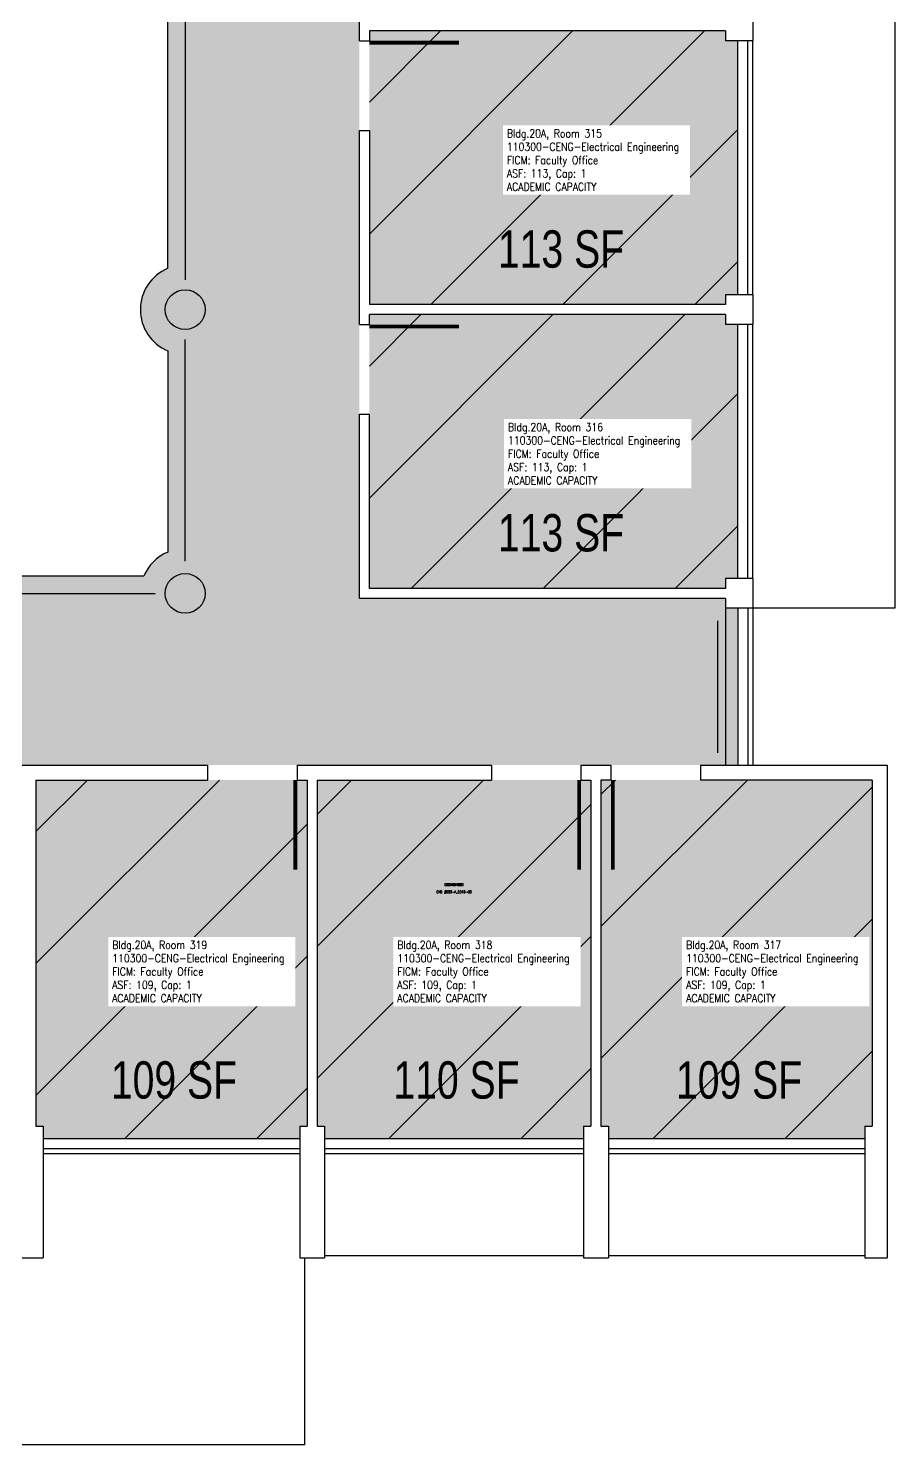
# Model space of a CAD drawing. Header units: inches. Extents: x 0 to 1245, y 0 to 2196.
# Drawn here: x 897 to 1245, y 1131 to 1700 of the extents above; entities that cross this region are included whole.
import ezdxf
from ezdxf.enums import TextEntityAlignment as Align

# ---------------------------------------------------------------- set-up
doc = ezdxf.new("R2010")
doc.units = ezdxf.units.IN
doc.header["$LTSCALE"] = 100
doc.header["$MEASUREMENT"] = 0
for name, color, linetype in [('A-COLS', 5, 'CONTINUOUS'), ('A-DOOR', 2, 'CONTINUOUS'), ('A-FLOR', 3, 'CONTINUOUS'), ('A-GLAZ', 1, 'CONTINUOUS'), ('A-GLAZ-SILL', 2, 'CONTINUOUS'), ('A-IDEN-CNUM', 7, 'CONTINUOUS'), ('A-IDEN-RNUM', 7, 'CONTINUOUS'), ('A-IDEN-SNUM', 4, 'CONTINUOUS'), ('A-IDEN-VNUM', 4, 'CONTINUOUS'), ('A-ROOF', 2, 'CONTINUOUS'), ('A-WALL', 5, 'CONTINUOUS'), ('AREA-TEXT', 3, 'CONTINUOUS'), ('Rooms-Capacity', 4, 'CONTINUOUS'), ('Rooms-Category-Color', 7, 'CONTINUOUS'), ('Rooms-College-Color', 7, 'CONTINUOUS'), ('Rooms-Department-Color', 7, 'CONTINUOUS'), ('Rooms-Division-Color', 7, 'CONTINUOUS'), ('Rooms-Information', 7, 'CONTINUOUS')]:
    doc.layers.add(name, color=color, linetype=linetype)
doc.styles.add('AREA', font='arial.ttf', dxfattribs={"width": 0.75, "height": 24})
doc.styles.add('ROOMSNUMBER', font='TXT.SHX', dxfattribs={"height": 0.03})
doc.styles.add('ROOMVNUMBER', font='simplex.shx', dxfattribs={"width": 0.85})
pattern_1 = [(45, (0, 0), (-26.51650429449553, 26.51650429449553), [])]

msp = doc.modelspace()

# ---------------------------------------------------------------- hatches: boundary and pattern name
at = {"layer": 'Rooms-Capacity'}
h = msp.add_hatch(dxfattribs=at)
h.set_pattern_fill('ANSI31', color=256, scale=300, style=0)
h.set_pattern_definition(pattern_1)
h.paths.add_polyline_path([(1034.000000663102, 1698.999999610707), (1034.000000629574, 1588.999999595806), (1177.000000610948, 1588.99999955669), (1177.000000622123, 1592.999999550171), (1182.000000614673, 1592.999999536201), (1182.000000659376, 1694.999999538995), (1177.000000666827, 1694.999999541789), (1177.000000655651, 1698.999999554828)])
h = msp.add_hatch(dxfattribs=at)
h.set_pattern_fill('ANSI31', color=256, scale=300, style=0)
h.set_pattern_definition(pattern_1)
h.paths.add_polyline_path([(1034.000000618398, 1584.999999593943), (1034.000000562519, 1474.999999604188), (1177.00000057742, 1474.999999562278), (1177.00000057742, 1478.999999550171), (1182.000000603497, 1478.999999550171), (1182.000000625849, 1580.999999541789), (1177.000000599772, 1580.999999561347), (1177.000000633299, 1584.999999557622)])
h = msp.add_hatch(dxfattribs=at)
h.set_pattern_fill('ANSI31', color=256, scale=300, style=0)
h.set_pattern_definition(pattern_1)
h.paths.add_polyline_path([(900.0000005476177, 1397.999999659136), (1009.000000566244, 1397.999999608845), (1009.000000499189, 1258.999999618158), (1006.000000510365, 1258.999999615364), (1006.000000499189, 1253.999999608845), (903.0000005029142, 1253.999999645166), (903.0000005029142, 1258.999999651685), (900.0000005029142, 1258.999999660067)])
h = msp.add_hatch(dxfattribs=at)
h.set_pattern_fill('ANSI31', color=256, scale=300, style=0)
h.set_pattern_definition(pattern_1)
h.paths.add_polyline_path([(1120.000000499189, 1258.999999573454), (1123.000000510365, 1258.999999559484), (1123.000000543892, 1397.999999572523), (1013.000000540167, 1397.999999625608), (1013.000000484288, 1258.999999609776), (1016.000000506639, 1258.999999623746), (1016.000000495464, 1253.999999603257), (1120.000000488013, 1253.999999572523)])
h = msp.add_hatch(dxfattribs=at)
h.set_pattern_fill('ANSI31', color=256, scale=300, style=0)
h.set_pattern_definition(pattern_1)
h.paths.add_polyline_path([(1127.000000551343, 1397.999999561347), (1236.000000547618, 1397.999999527819), (1236.000000480562, 1258.999999517575), (1233.000000491738, 1258.999999534339), (1233.00000051409, 1253.999999527819), (1130.000000495464, 1253.999999564141), (1130.000000517815, 1258.999999573454), (1127.000000495464, 1258.999999576248)])
at = {"layer": 'Rooms-Category-Color', "true_color": 0xadadad}
h = msp.add_hatch(color=253, dxfattribs=at)
edge = h.paths.add_edge_path()
edge.add_line((498.0000005699694, 1403.999999798834), (498.0000005699694, 1466.99999981001))
edge.add_line((498.0000005699694, 1466.99999981001), (503.0000005736947, 1466.999999798834))
edge.add_line((503.0000005736947, 1466.999999798834), (503.0000005848706, 1470.999999797903))
edge.add_line((503.0000005848706, 1470.999999797903), (650.0000005625188, 1470.999999747612))
edge.add_line((650.0000005625188, 1470.999999747612), (650.0000007301569, 1930.999999763444))
edge.add_line((650.0000007301569, 1930.999999763444), (503.0000007525086, 1930.999999785796))
edge.add_line((503.0000007525086, 1930.999999785796), (503.0000007525086, 1934.999999798834))
edge.add_line((503.0000007525086, 1934.999999798834), (498.0000007264316, 1934.999999812804))
edge.add_line((498.0000007264316, 1934.999999812804), (498.0000007376075, 1997.999999818392))
edge.add_line((498.0000007376075, 1997.999999818392), (786.0000007711351, 1997.999999703839))
edge.add_line((786.0000007711351, 1997.999999703839), (1182.000000737607, 1997.999999544583))
edge.add_line((1182.000000737607, 1997.999999544583), (1182.000000748783, 1934.999999544583))
edge.add_line((1182.000000748783, 1934.999999544583), (1177.000000733882, 1934.999999555759))
edge.add_line((1177.000000733882, 1934.999999555759), (1177.000000733882, 1930.999999567866))
edge.add_line((1177.000000733882, 1930.999999567866), (1030.000000733882, 1930.999999593012))
edge.add_line((1030.000000733882, 1930.999999593012), (1030.000000555068, 1489.583123568445))
edge.add_line((1030.000000555068, 1489.583123568445), (953.0000005848706, 1489.583123565651))
edge.add_line((953.0000005848706, 1489.583123565651), (953.0000005848706, 1570.416875677183))
edge.add_arc((960.0000006075765, 1586.999999620364), 18.00000000091062, 112.88538039893169, 247.1146194466147, ccw=False)
edge.add_line((953.0000006295741, 1603.583123582415), (953.0000007078052, 1798.416875674389))
edge.add_arc((960.0000007037507, 1814.999999632158), 18.00000000394339, 112.8853804954652, 247.1146195431482, ccw=False)
edge.add_line((953.0000006966293, 1831.583123585209), (953.0000007413328, 1912.416875685565))
edge.add_arc((960.0000007476183, 1928.999999672475), 18.00000003481195, 202.8853805012144, 247.1146195488992, ccw=False)
edge.add_line((943.4168767668307, 1921.999999651685), (736.5831246860325, 1921.999999724329))
edge.add_arc((720.0000007116952, 1928.999999699673), 18.00000001119644, 292.88538057638556, 337.11461962407014, ccw=False)
edge.add_line((727.0000007450581, 1912.416875749826), (727.0000007003546, 1831.583123652264))
edge.add_arc((720.0000007003093, 1814.999999715977), 17.99999998574726, -67.11461954314802, 67.11461950453457, ccw=False)
edge.add_line((727.0000006891787, 1798.416875774972), (727.0000005997717, 1603.583123660646))
edge.add_arc((720.0000006050055, 1586.999999705672), 18.0000000009107, -67.1146195045348, 67.11461954314831, ccw=False)
edge.add_line((727.0000006109476, 1570.416875755414), (727.0000005885959, 1489.583123649471))
edge.add_arc((720.0000005917615, 1472.999999698445), 17.99999999807661, 22.88538048450988, 67.11461953219452, ccw=False)
edge.add_line((736.5831245407462, 1479.999999700114), (788.0000005848706, 1479.99999969732))
edge.add_line((788.0000005848706, 1479.99999969732), (788.0000005625188, 1475.999999715015))
edge.add_line((788.0000005625188, 1475.999999715015), (892.00000057742, 1475.999999667518))
edge.add_line((892.00000057742, 1475.999999667518), (892.0000005662441, 1479.999999680556))
edge.add_line((892.0000005662441, 1479.999999680556), (943.4168766327202, 1479.999999624677))
edge.add_arc((960.0000005713915, 1472.999999618817), 17.99999999020493, 112.8853804427485, 157.1146194904326, ccw=False)
edge.add_line((953.0000005848706, 1489.583123565651), (1030.000000555068, 1489.583123568445))
edge.add_line((1030.000000555068, 1489.583123568445), (1030.000000588596, 1470.999999599531))
edge.add_line((1030.000000588596, 1470.999999599531), (1177.000000566244, 1470.99999953527))
edge.add_line((1177.000000566244, 1470.99999953527), (1177.00000057742, 1466.999999561347))
edge.add_line((1177.00000057742, 1466.999999561347), (1182.000000581145, 1466.999999547377))
edge.add_line((1182.000000581145, 1466.999999547377), (1182.000000569969, 1403.999999527819))
edge.add_line((1182.000000569969, 1403.999999527819), (498.0000005699694, 1403.999999798834))
at = {"layer": 'Rooms-Category-Color', "true_color": 0xfa9ba3}
for points in [[(1034.000000663102, 1698.999999610707), (1034.000000629574, 1588.999999595806), (1177.000000610948, 1588.99999955669), (1177.000000622123, 1592.999999550171), (1182.000000614673, 1592.999999536201), (1182.000000659376, 1694.999999538995), (1177.000000666827, 1694.999999541789), (1177.000000655651, 1698.999999554828)], [(1034.000000618398, 1584.999999593943), (1034.000000562519, 1474.999999604188), (1177.00000057742, 1474.999999562278), (1177.00000057742, 1478.999999550171), (1182.000000603497, 1478.999999550171), (1182.000000625849, 1580.999999541789), (1177.000000599772, 1580.999999561347), (1177.000000633299, 1584.999999557622)], [(900.0000005476177, 1397.999999659136), (1009.000000566244, 1397.999999608845), (1009.000000499189, 1258.999999618158), (1006.000000510365, 1258.999999615364), (1006.000000499189, 1253.999999608845), (903.0000005029142, 1253.999999645166), (903.0000005029142, 1258.999999651685), (900.0000005029142, 1258.999999660067)], [(1120.000000499189, 1258.999999573454), (1123.000000510365, 1258.999999559484), (1123.000000543892, 1397.999999572523), (1013.000000540167, 1397.999999625608), (1013.000000484288, 1258.999999609776), (1016.000000506639, 1258.999999623746), (1016.000000495464, 1253.999999603257), (1120.000000488013, 1253.999999572523)], [(1127.000000551343, 1397.999999561347), (1236.000000547618, 1397.999999527819), (1236.000000480562, 1258.999999517575), (1233.000000491738, 1258.999999534339), (1233.00000051409, 1253.999999527819), (1130.000000495464, 1253.999999564141), (1130.000000517815, 1258.999999573454), (1127.000000495464, 1258.999999576248)]]:
    msp.add_hatch(color=241, dxfattribs=at).paths.add_polyline_path(points)
at = {"layer": 'Rooms-College-Color', "true_color": 0xadadad}
h = msp.add_hatch(color=253, dxfattribs=at)
edge = h.paths.add_edge_path()
edge.add_line((498.0000005699694, 1403.999999798834), (498.0000005699694, 1466.99999981001))
edge.add_line((498.0000005699694, 1466.99999981001), (503.0000005736947, 1466.999999798834))
edge.add_line((503.0000005736947, 1466.999999798834), (503.0000005848706, 1470.999999797903))
edge.add_line((503.0000005848706, 1470.999999797903), (650.0000005625188, 1470.999999747612))
edge.add_line((650.0000005625188, 1470.999999747612), (650.0000007301569, 1930.999999763444))
edge.add_line((650.0000007301569, 1930.999999763444), (503.0000007525086, 1930.999999785796))
edge.add_line((503.0000007525086, 1930.999999785796), (503.0000007525086, 1934.999999798834))
edge.add_line((503.0000007525086, 1934.999999798834), (498.0000007264316, 1934.999999812804))
edge.add_line((498.0000007264316, 1934.999999812804), (498.0000007376075, 1997.999999818392))
edge.add_line((498.0000007376075, 1997.999999818392), (786.0000007711351, 1997.999999703839))
edge.add_line((786.0000007711351, 1997.999999703839), (1182.000000737607, 1997.999999544583))
edge.add_line((1182.000000737607, 1997.999999544583), (1182.000000748783, 1934.999999544583))
edge.add_line((1182.000000748783, 1934.999999544583), (1177.000000733882, 1934.999999555759))
edge.add_line((1177.000000733882, 1934.999999555759), (1177.000000733882, 1930.999999567866))
edge.add_line((1177.000000733882, 1930.999999567866), (1030.000000733882, 1930.999999593012))
edge.add_line((1030.000000733882, 1930.999999593012), (1030.000000555068, 1489.583123568445))
edge.add_line((1030.000000555068, 1489.583123568445), (953.0000005848706, 1489.583123565651))
edge.add_line((953.0000005848706, 1489.583123565651), (953.0000005848706, 1570.416875677183))
edge.add_arc((960.0000006075765, 1586.999999620364), 18.00000000091062, 112.88538039893169, 247.1146194466147, ccw=False)
edge.add_line((953.0000006295741, 1603.583123582415), (953.0000007078052, 1798.416875674389))
edge.add_arc((960.0000007037507, 1814.999999632158), 18.00000000394339, 112.8853804954652, 247.1146195431482, ccw=False)
edge.add_line((953.0000006966293, 1831.583123585209), (953.0000007413328, 1912.416875685565))
edge.add_arc((960.0000007476183, 1928.999999672475), 18.00000003481195, 202.8853805012144, 247.1146195488992, ccw=False)
edge.add_line((943.4168767668307, 1921.999999651685), (736.5831246860325, 1921.999999724329))
edge.add_arc((720.0000007116952, 1928.999999699673), 18.00000001119644, 292.88538057638556, 337.11461962407014, ccw=False)
edge.add_line((727.0000007450581, 1912.416875749826), (727.0000007003546, 1831.583123652264))
edge.add_arc((720.0000007003093, 1814.999999715977), 17.99999998574726, -67.11461954314802, 67.11461950453457, ccw=False)
edge.add_line((727.0000006891787, 1798.416875774972), (727.0000005997717, 1603.583123660646))
edge.add_arc((720.0000006050055, 1586.999999705672), 18.0000000009107, -67.1146195045348, 67.11461954314831, ccw=False)
edge.add_line((727.0000006109476, 1570.416875755414), (727.0000005885959, 1489.583123649471))
edge.add_arc((720.0000005917615, 1472.999999698445), 17.99999999807661, 22.88538048450988, 67.11461953219452, ccw=False)
edge.add_line((736.5831245407462, 1479.999999700114), (788.0000005848706, 1479.99999969732))
edge.add_line((788.0000005848706, 1479.99999969732), (788.0000005625188, 1475.999999715015))
edge.add_line((788.0000005625188, 1475.999999715015), (892.00000057742, 1475.999999667518))
edge.add_line((892.00000057742, 1475.999999667518), (892.0000005662441, 1479.999999680556))
edge.add_line((892.0000005662441, 1479.999999680556), (943.4168766327202, 1479.999999624677))
edge.add_arc((960.0000005713915, 1472.999999618817), 17.99999999020493, 112.8853804427485, 157.1146194904326, ccw=False)
edge.add_line((953.0000005848706, 1489.583123565651), (1030.000000555068, 1489.583123568445))
edge.add_line((1030.000000555068, 1489.583123568445), (1030.000000588596, 1470.999999599531))
edge.add_line((1030.000000588596, 1470.999999599531), (1177.000000566244, 1470.99999953527))
edge.add_line((1177.000000566244, 1470.99999953527), (1177.00000057742, 1466.999999561347))
edge.add_line((1177.00000057742, 1466.999999561347), (1182.000000581145, 1466.999999547377))
edge.add_line((1182.000000581145, 1466.999999547377), (1182.000000569969, 1403.999999527819))
edge.add_line((1182.000000569969, 1403.999999527819), (498.0000005699694, 1403.999999798834))
at = {"layer": 'Rooms-College-Color', "true_color": 0x99d7b2}
for points in [[(1034.000000663102, 1698.999999610707), (1034.000000629574, 1588.999999595806), (1177.000000610948, 1588.99999955669), (1177.000000622123, 1592.999999550171), (1182.000000614673, 1592.999999536201), (1182.000000659376, 1694.999999538995), (1177.000000666827, 1694.999999541789), (1177.000000655651, 1698.999999554828)], [(1034.000000618398, 1584.999999593943), (1034.000000562519, 1474.999999604188), (1177.00000057742, 1474.999999562278), (1177.00000057742, 1478.999999550171), (1182.000000603497, 1478.999999550171), (1182.000000625849, 1580.999999541789), (1177.000000599772, 1580.999999561347), (1177.000000633299, 1584.999999557622)], [(900.0000005476177, 1397.999999659136), (1009.000000566244, 1397.999999608845), (1009.000000499189, 1258.999999618158), (1006.000000510365, 1258.999999615364), (1006.000000499189, 1253.999999608845), (903.0000005029142, 1253.999999645166), (903.0000005029142, 1258.999999651685), (900.0000005029142, 1258.999999660067)], [(1120.000000499189, 1258.999999573454), (1123.000000510365, 1258.999999559484), (1123.000000543892, 1397.999999572523), (1013.000000540167, 1397.999999625608), (1013.000000484288, 1258.999999609776), (1016.000000506639, 1258.999999623746), (1016.000000495464, 1253.999999603257), (1120.000000488013, 1253.999999572523)], [(1127.000000551343, 1397.999999561347), (1236.000000547618, 1397.999999527819), (1236.000000480562, 1258.999999517575), (1233.000000491738, 1258.999999534339), (1233.00000051409, 1253.999999527819), (1130.000000495464, 1253.999999564141), (1130.000000517815, 1258.999999573454), (1127.000000495464, 1258.999999576248)]]:
    msp.add_hatch(color=253, dxfattribs=at).paths.add_polyline_path(points)
at = {"layer": 'Rooms-Department-Color', "true_color": 0xacacac}
h = msp.add_hatch(color=253, dxfattribs=at)
edge = h.paths.add_edge_path()
edge.add_line((498.0000005699694, 1403.999999798834), (498.0000005699694, 1466.99999981001))
edge.add_line((498.0000005699694, 1466.99999981001), (503.0000005736947, 1466.999999798834))
edge.add_line((503.0000005736947, 1466.999999798834), (503.0000005848706, 1470.999999797903))
edge.add_line((503.0000005848706, 1470.999999797903), (650.0000005625188, 1470.999999747612))
edge.add_line((650.0000005625188, 1470.999999747612), (650.0000007301569, 1930.999999763444))
edge.add_line((650.0000007301569, 1930.999999763444), (503.0000007525086, 1930.999999785796))
edge.add_line((503.0000007525086, 1930.999999785796), (503.0000007525086, 1934.999999798834))
edge.add_line((503.0000007525086, 1934.999999798834), (498.0000007264316, 1934.999999812804))
edge.add_line((498.0000007264316, 1934.999999812804), (498.0000007376075, 1997.999999818392))
edge.add_line((498.0000007376075, 1997.999999818392), (786.0000007711351, 1997.999999703839))
edge.add_line((786.0000007711351, 1997.999999703839), (1182.000000737607, 1997.999999544583))
edge.add_line((1182.000000737607, 1997.999999544583), (1182.000000748783, 1934.999999544583))
edge.add_line((1182.000000748783, 1934.999999544583), (1177.000000733882, 1934.999999555759))
edge.add_line((1177.000000733882, 1934.999999555759), (1177.000000733882, 1930.999999567866))
edge.add_line((1177.000000733882, 1930.999999567866), (1030.000000733882, 1930.999999593012))
edge.add_line((1030.000000733882, 1930.999999593012), (1030.000000555068, 1489.583123568445))
edge.add_line((1030.000000555068, 1489.583123568445), (953.0000005848706, 1489.583123565651))
edge.add_line((953.0000005848706, 1489.583123565651), (953.0000005848706, 1570.416875677183))
edge.add_arc((960.0000006075765, 1586.999999620364), 18.00000000091062, 112.88538039893169, 247.1146194466147, ccw=False)
edge.add_line((953.0000006295741, 1603.583123582415), (953.0000007078052, 1798.416875674389))
edge.add_arc((960.0000007037507, 1814.999999632158), 18.00000000394339, 112.8853804954652, 247.1146195431482, ccw=False)
edge.add_line((953.0000006966293, 1831.583123585209), (953.0000007413328, 1912.416875685565))
edge.add_arc((960.0000007476183, 1928.999999672475), 18.00000003481195, 202.8853805012144, 247.1146195488992, ccw=False)
edge.add_line((943.4168767668307, 1921.999999651685), (736.5831246860325, 1921.999999724329))
edge.add_arc((720.0000007116952, 1928.999999699673), 18.00000001119644, 292.88538057638556, 337.11461962407014, ccw=False)
edge.add_line((727.0000007450581, 1912.416875749826), (727.0000007003546, 1831.583123652264))
edge.add_arc((720.0000007003093, 1814.999999715977), 17.99999998574726, -67.11461954314802, 67.11461950453457, ccw=False)
edge.add_line((727.0000006891787, 1798.416875774972), (727.0000005997717, 1603.583123660646))
edge.add_arc((720.0000006050055, 1586.999999705672), 18.0000000009107, -67.1146195045348, 67.11461954314831, ccw=False)
edge.add_line((727.0000006109476, 1570.416875755414), (727.0000005885959, 1489.583123649471))
edge.add_arc((720.0000005917615, 1472.999999698445), 17.99999999807661, 22.88538048450988, 67.11461953219452, ccw=False)
edge.add_line((736.5831245407462, 1479.999999700114), (788.0000005848706, 1479.99999969732))
edge.add_line((788.0000005848706, 1479.99999969732), (788.0000005625188, 1475.999999715015))
edge.add_line((788.0000005625188, 1475.999999715015), (892.00000057742, 1475.999999667518))
edge.add_line((892.00000057742, 1475.999999667518), (892.0000005662441, 1479.999999680556))
edge.add_line((892.0000005662441, 1479.999999680556), (943.4168766327202, 1479.999999624677))
edge.add_arc((960.0000005713915, 1472.999999618817), 17.99999999020493, 112.8853804427485, 157.1146194904326, ccw=False)
edge.add_line((953.0000005848706, 1489.583123565651), (1030.000000555068, 1489.583123568445))
edge.add_line((1030.000000555068, 1489.583123568445), (1030.000000588596, 1470.999999599531))
edge.add_line((1030.000000588596, 1470.999999599531), (1177.000000566244, 1470.99999953527))
edge.add_line((1177.000000566244, 1470.99999953527), (1177.00000057742, 1466.999999561347))
edge.add_line((1177.00000057742, 1466.999999561347), (1182.000000581145, 1466.999999547377))
edge.add_line((1182.000000581145, 1466.999999547377), (1182.000000569969, 1403.999999527819))
edge.add_line((1182.000000569969, 1403.999999527819), (498.0000005699694, 1403.999999798834))
at = {"layer": 'Rooms-Department-Color', "true_color": 0x99d7b2}
for points in [[(1034.000000663102, 1698.999999610707), (1034.000000629574, 1588.999999595806), (1177.000000610948, 1588.99999955669), (1177.000000622123, 1592.999999550171), (1182.000000614673, 1592.999999536201), (1182.000000659376, 1694.999999538995), (1177.000000666827, 1694.999999541789), (1177.000000655651, 1698.999999554828)], [(1034.000000618398, 1584.999999593943), (1034.000000562519, 1474.999999604188), (1177.00000057742, 1474.999999562278), (1177.00000057742, 1478.999999550171), (1182.000000603497, 1478.999999550171), (1182.000000625849, 1580.999999541789), (1177.000000599772, 1580.999999561347), (1177.000000633299, 1584.999999557622)], [(900.0000005476177, 1397.999999659136), (1009.000000566244, 1397.999999608845), (1009.000000499189, 1258.999999618158), (1006.000000510365, 1258.999999615364), (1006.000000499189, 1253.999999608845), (903.0000005029142, 1253.999999645166), (903.0000005029142, 1258.999999651685), (900.0000005029142, 1258.999999660067)], [(1120.000000499189, 1258.999999573454), (1123.000000510365, 1258.999999559484), (1123.000000543892, 1397.999999572523), (1013.000000540167, 1397.999999625608), (1013.000000484288, 1258.999999609776), (1016.000000506639, 1258.999999623746), (1016.000000495464, 1253.999999603257), (1120.000000488013, 1253.999999572523)], [(1127.000000551343, 1397.999999561347), (1236.000000547618, 1397.999999527819), (1236.000000480562, 1258.999999517575), (1233.000000491738, 1258.999999534339), (1233.00000051409, 1253.999999527819), (1130.000000495464, 1253.999999564141), (1130.000000517815, 1258.999999573454), (1127.000000495464, 1258.999999576248)]]:
    msp.add_hatch(color=253, dxfattribs=at).paths.add_polyline_path(points)
at = {"layer": 'Rooms-Division-Color', "true_color": 0xadadad}
h = msp.add_hatch(color=253, dxfattribs=at)
edge = h.paths.add_edge_path()
edge.add_line((498.0000005699694, 1403.999999798834), (498.0000005699694, 1466.99999981001))
edge.add_line((498.0000005699694, 1466.99999981001), (503.0000005736947, 1466.999999798834))
edge.add_line((503.0000005736947, 1466.999999798834), (503.0000005848706, 1470.999999797903))
edge.add_line((503.0000005848706, 1470.999999797903), (650.0000005625188, 1470.999999747612))
edge.add_line((650.0000005625188, 1470.999999747612), (650.0000007301569, 1930.999999763444))
edge.add_line((650.0000007301569, 1930.999999763444), (503.0000007525086, 1930.999999785796))
edge.add_line((503.0000007525086, 1930.999999785796), (503.0000007525086, 1934.999999798834))
edge.add_line((503.0000007525086, 1934.999999798834), (498.0000007264316, 1934.999999812804))
edge.add_line((498.0000007264316, 1934.999999812804), (498.0000007376075, 1997.999999818392))
edge.add_line((498.0000007376075, 1997.999999818392), (786.0000007711351, 1997.999999703839))
edge.add_line((786.0000007711351, 1997.999999703839), (1182.000000737607, 1997.999999544583))
edge.add_line((1182.000000737607, 1997.999999544583), (1182.000000748783, 1934.999999544583))
edge.add_line((1182.000000748783, 1934.999999544583), (1177.000000733882, 1934.999999555759))
edge.add_line((1177.000000733882, 1934.999999555759), (1177.000000733882, 1930.999999567866))
edge.add_line((1177.000000733882, 1930.999999567866), (1030.000000733882, 1930.999999593012))
edge.add_line((1030.000000733882, 1930.999999593012), (1030.000000555068, 1489.583123568445))
edge.add_line((1030.000000555068, 1489.583123568445), (953.0000005848706, 1489.583123565651))
edge.add_line((953.0000005848706, 1489.583123565651), (953.0000005848706, 1570.416875677183))
edge.add_arc((960.0000006075765, 1586.999999620364), 18.00000000091062, 112.88538039893169, 247.1146194466147, ccw=False)
edge.add_line((953.0000006295741, 1603.583123582415), (953.0000007078052, 1798.416875674389))
edge.add_arc((960.0000007037507, 1814.999999632158), 18.00000000394339, 112.8853804954652, 247.1146195431482, ccw=False)
edge.add_line((953.0000006966293, 1831.583123585209), (953.0000007413328, 1912.416875685565))
edge.add_arc((960.0000007476183, 1928.999999672475), 18.00000003481195, 202.8853805012144, 247.1146195488992, ccw=False)
edge.add_line((943.4168767668307, 1921.999999651685), (736.5831246860325, 1921.999999724329))
edge.add_arc((720.0000007116952, 1928.999999699673), 18.00000001119644, 292.88538057638556, 337.11461962407014, ccw=False)
edge.add_line((727.0000007450581, 1912.416875749826), (727.0000007003546, 1831.583123652264))
edge.add_arc((720.0000007003093, 1814.999999715977), 17.99999998574726, -67.11461954314802, 67.11461950453457, ccw=False)
edge.add_line((727.0000006891787, 1798.416875774972), (727.0000005997717, 1603.583123660646))
edge.add_arc((720.0000006050055, 1586.999999705672), 18.0000000009107, -67.1146195045348, 67.11461954314831, ccw=False)
edge.add_line((727.0000006109476, 1570.416875755414), (727.0000005885959, 1489.583123649471))
edge.add_arc((720.0000005917615, 1472.999999698445), 17.99999999807661, 22.88538048450988, 67.11461953219452, ccw=False)
edge.add_line((736.5831245407462, 1479.999999700114), (788.0000005848706, 1479.99999969732))
edge.add_line((788.0000005848706, 1479.99999969732), (788.0000005625188, 1475.999999715015))
edge.add_line((788.0000005625188, 1475.999999715015), (892.00000057742, 1475.999999667518))
edge.add_line((892.00000057742, 1475.999999667518), (892.0000005662441, 1479.999999680556))
edge.add_line((892.0000005662441, 1479.999999680556), (943.4168766327202, 1479.999999624677))
edge.add_arc((960.0000005713915, 1472.999999618817), 17.99999999020493, 112.8853804427485, 157.1146194904326, ccw=False)
edge.add_line((953.0000005848706, 1489.583123565651), (1030.000000555068, 1489.583123568445))
edge.add_line((1030.000000555068, 1489.583123568445), (1030.000000588596, 1470.999999599531))
edge.add_line((1030.000000588596, 1470.999999599531), (1177.000000566244, 1470.99999953527))
edge.add_line((1177.000000566244, 1470.99999953527), (1177.00000057742, 1466.999999561347))
edge.add_line((1177.00000057742, 1466.999999561347), (1182.000000581145, 1466.999999547377))
edge.add_line((1182.000000581145, 1466.999999547377), (1182.000000569969, 1403.999999527819))
edge.add_line((1182.000000569969, 1403.999999527819), (498.0000005699694, 1403.999999798834))
at = {"layer": 'Rooms-Division-Color', "true_color": 0x99d7b2}
for points in [[(1034.000000663102, 1698.999999610707), (1034.000000629574, 1588.999999595806), (1177.000000610948, 1588.99999955669), (1177.000000622123, 1592.999999550171), (1182.000000614673, 1592.999999536201), (1182.000000659376, 1694.999999538995), (1177.000000666827, 1694.999999541789), (1177.000000655651, 1698.999999554828)], [(1034.000000618398, 1584.999999593943), (1034.000000562519, 1474.999999604188), (1177.00000057742, 1474.999999562278), (1177.00000057742, 1478.999999550171), (1182.000000603497, 1478.999999550171), (1182.000000625849, 1580.999999541789), (1177.000000599772, 1580.999999561347), (1177.000000633299, 1584.999999557622)], [(900.0000005476177, 1397.999999659136), (1009.000000566244, 1397.999999608845), (1009.000000499189, 1258.999999618158), (1006.000000510365, 1258.999999615364), (1006.000000499189, 1253.999999608845), (903.0000005029142, 1253.999999645166), (903.0000005029142, 1258.999999651685), (900.0000005029142, 1258.999999660067)], [(1120.000000499189, 1258.999999573454), (1123.000000510365, 1258.999999559484), (1123.000000543892, 1397.999999572523), (1013.000000540167, 1397.999999625608), (1013.000000484288, 1258.999999609776), (1016.000000506639, 1258.999999623746), (1016.000000495464, 1253.999999603257), (1120.000000488013, 1253.999999572523)], [(1127.000000551343, 1397.999999561347), (1236.000000547618, 1397.999999527819), (1236.000000480562, 1258.999999517575), (1233.000000491738, 1258.999999534339), (1233.00000051409, 1253.999999527819), (1130.000000495464, 1253.999999564141), (1130.000000517815, 1258.999999573454), (1127.000000495464, 1258.999999576248)]]:
    msp.add_hatch(color=253, dxfattribs=at).paths.add_polyline_path(points)

# ---------------------------------------------------------------- linework, layer by layer
at = {"layer": 'A-COLS'}
for centre in [(960.0000005811453, 1586.999999639578), (960.0000005364418, 1472.999999642372)]:
    msp.add_circle(centre, 8, dxfattribs=at)
at = {"layer": 'A-DOOR'}
for points in [[(1034.000000618398, 1694.249999606051, 1.5, 1.5, 0), (1070.000000629574, 1694.249999592081, 0, 0, 0), (1070.000000618398, 1693.499999586493, 0, 0, -0.4142135623730951), (1032.500000607222, 1658.99999962002, 0, 0, -0.4142135623730951)], [(1034.000000584871, 1580.249999603257, 1.5, 1.5, 0), (1070.000000584871, 1580.249999592081, 0, 0, 0), (1070.000000607222, 1579.499999580905, 0, 0, -0.4142135623730951), (1032.500000573695, 1544.999999608845, 0, 0, -0.4142135623730951)], [(1004.25000051409, 1397.999999614432, 1.5, 1.5, 0), (1004.25000051409, 1361.999999625608, 0, 0, 0), (1003.50000051409, 1361.999999622814, 0, 0, -0.4142135623730951), (969.0000005252659, 1399.499999636784, 0, 0, -0.4142135623730951)], [(1118.250000525266, 1397.999999575317, 1.5, 1.5, 0), (1118.25000051409, 1361.999999578111, 0, 0, 0), (1117.500000502914, 1361.999999586493, 0, 0, -0.4142135623730951), (1083.00000051409, 1399.499999594875, 0, 0, -0.4142135623730951)], [(1131.750000502914, 1397.999999586493, 1.5, 1.5, 0), (1131.75000051409, 1361.999999572523, 0, 0, 0), (1132.500000502914, 1361.999999575317, 0, 0, 0.4142135623730951), (1167.00000051409, 1399.499999555759, 0, 0, 0.4142135623730951)]]:
    msp.add_lwpolyline(points, format="xyseb", dxfattribs=at)
at = {"layer": 'A-FLOR'}
for p, q in [((953.0000005848706, 1603.583123627119), (953.0000006631017, 1798.416875707917)), ((960.0000006593764, 1801.999999657273), (960.000000603497, 1598.999999631196)), ((960.0000005476177, 1485.999999666587), (960.0000005699694, 1574.999999650754)), ((953.0000005736947, 1570.416875682771), (953.0000005401671, 1489.583123607561)), ((892.0000005550683, 1479.999999652617), (943.4168765880167, 1479.999999658205)), ((884.000000551343, 1472.9999996759), (948.0000005476177, 1472.999999645166)), ((1177.000000521541, 1466.999999569729), (1177.000000521541, 1403.999999572523)), ((1174.000000510365, 1408.99999958463), (1174.000000543892, 1461.99999956321))]:
    msp.add_line(p, q, dxfattribs=at)
for centre, end in [((960.0000005811453, 1586.999999639578), 247.1146195176884), ((960.0000005364418, 1472.999999642372), 157.1146194950226)]:
    msp.add_arc(centre, 18, 112.8853804771237, end, dxfattribs=at)
at = {"layer": 'A-GLAZ'}
for p, q in [((1186.00000057742, 1592.999999566935), (1186.000000599772, 1694.999999561347)), ((1186.000000521541, 1478.999999575317), (1186.000000566244, 1580.999999569729)), ((1186.000000532717, 1466.999999564141), (1186.000000499189, 1403.999999580905)), ((903.0000004582107, 1249.999999657273), (1006.00000044331, 1249.999999629334)), ((1016.00000045076, 1249.999999629334), (1120.000000465661, 1249.999999581836)), ((1130.00000045076, 1249.999999573454), (1233.000000458211, 1249.999999542721))]:
    msp.add_line(p, q, dxfattribs=at)
at = {"layer": 'A-GLAZ-SILL'}
for p, q in [((1182.000000592321, 1592.999999569729), (1182.000000625849, 1694.999999561347)), ((1188.000000592321, 1592.999999572523), (1188.000000625849, 1694.999999555759)), ((1182.000000525266, 1478.999999572523), (1182.000000581145, 1580.999999566935)), ((1188.000000525266, 1478.999999564141), (1188.000000581145, 1580.999999583699)), ((1182.000000525266, 1466.999999572523), (1182.00000051409, 1403.999999575317)), ((1188.000000525266, 1466.999999564141), (1188.00000051409, 1403.999999575317)), ((903.0000004693866, 1253.999999673106), (1006.000000454485, 1253.999999617226)), ((1016.00000045076, 1253.999999631196), (1120.00000044331, 1253.999999569729)), ((1130.000000473112, 1253.999999583699), (1233.000000458211, 1253.999999555759)), ((903.0000004470348, 1247.999999667518), (1006.000000454485, 1247.999999636784)), ((1016.000000461936, 1247.999999611638), (1120.000000454485, 1247.999999589287)), ((1130.00000045076, 1247.999999575317), (1233.000000458211, 1247.999999533407))]:
    msp.add_line(p, q, dxfattribs=at)
at = {"layer": 'A-ROOF'}
for p, q in [((1245.00000070408, 1934.999999552965), (1245.000000547618, 1466.999999552965)), ((1245.000000547618, 1466.999999552965), (1188.000000525266, 1466.999999564141)), ((1016.00000045076, 1206.999999633059), (1120.000000454485, 1206.999999591149)), ((1130.000000439584, 1206.999999588355), (1233.000000435859, 1206.99999954924)), ((1008.000000458211, 1205.999999631196), (1008.000000435859, 1130.999999636784)), ((1008.000000435859, 1130.999999636784), (888.0000004135072, 1130.999999667518))]:
    msp.add_line(p, q, dxfattribs=at)
at = {"layer": 'A-WALL'}
for p, q in [((1030.000000622123, 1694.999999614432), (1030.000000622123, 1706.999999622814)), ((1188.000000614673, 1706.999999558553), (1188.000000625849, 1694.999999555759)), ((1034.000000618398, 1698.999999619089), (1034.00000064075, 1694.999999614432)), ((1177.000000633299, 1698.999999571592), (1034.000000618398, 1698.999999619089)), ((1177.000000633299, 1698.999999571592), (1177.000000644475, 1694.999999552965)), ((1030.000000622123, 1694.999999614432), (1034.00000064075, 1694.999999614432)), ((1188.000000625849, 1694.999999555759), (1177.000000644475, 1694.999999552965)), ((1030.00000057742, 1580.999999606051), (1030.000000610948, 1658.99999962002)), ((1030.000000610948, 1658.99999962002), (1034.000000607222, 1658.999999636784)), ((1034.000000607222, 1658.999999636784), (1034.000000584871, 1588.999999620952)), ((1177.00000057742, 1588.99999957066), (1034.000000584871, 1588.999999620952)), ((1177.000000588596, 1592.999999558553), (1177.00000057742, 1588.99999957066)), ((1188.000000592321, 1592.999999572523), (1177.000000588596, 1592.999999558553)), ((1188.000000592321, 1592.999999572523), (1188.000000581145, 1580.999999583699)), ((1034.000000596046, 1580.999999622814), (1034.000000596046, 1584.999999616295)), ((1177.00000057742, 1584.999999557622), (1034.000000596046, 1584.999999616295)), ((1177.00000057742, 1584.999999557622), (1177.000000588596, 1580.999999564141)), ((1030.00000057742, 1580.999999606051), (1034.000000596046, 1580.999999622814)), ((1188.000000581145, 1580.999999583699), (1177.000000588596, 1580.999999564141)), ((1030.000000555068, 1544.999999625608), (1034.000000551343, 1544.999999628402)), ((1030.000000532717, 1470.999999616295), (1030.000000555068, 1544.999999625608)), ((1034.000000540167, 1474.999999615364), (1034.000000551343, 1544.999999628402)), ((1177.000000532717, 1474.999999573454), (1034.000000540167, 1474.999999615364)), ((1177.000000543892, 1478.999999561347), (1177.000000532717, 1474.999999573454)), ((1188.000000525266, 1478.999999564141), (1177.000000543892, 1478.999999561347)), ((1188.000000525266, 1478.999999564141), (1188.000000525266, 1466.999999564141)), ((1177.000000532717, 1470.999999566004), (1030.000000532717, 1470.999999616295)), ((1177.000000532717, 1470.999999566004), (1177.000000521541, 1466.999999569729)), ((1188.000000525266, 1466.999999564141), (1177.000000521541, 1466.999999569729)), ((894.0000005252659, 1403.99999966193), (969.0000005252659, 1403.999999642372)), ((969.0000005252659, 1403.999999642372), (969.0000005252659, 1397.99999963399)), ((1005.00000051409, 1403.99999963399), (1005.000000525266, 1397.999999622814)), ((1005.00000051409, 1403.99999963399), (1083.000000502914, 1403.999999617226)), ((1083.000000502914, 1403.999999617226), (1083.00000051409, 1397.999999592081)), ((1119.00000051409, 1403.999999600463), (1119.00000051409, 1397.999999578111)), ((1119.00000051409, 1403.999999600463), (1131.000000502914, 1403.999999586493)), ((1131.000000502914, 1403.999999586493), (1131.000000502914, 1397.999999594875)), ((1167.000000502914, 1403.999999569729), (1167.000000536442, 1397.999999566935)), ((1167.000000502914, 1403.999999569729), (1242.00000051409, 1403.999999550171)), ((1242.00000051409, 1403.999999550171), (1242.000000447035, 1205.999999541789)), ((900.0000005364418, 1397.999999659136), (900.0000004693866, 1258.999999668449)), ((900.0000005364418, 1397.999999659136), (969.0000005252659, 1397.99999963399)), ((1005.000000525266, 1397.999999622814), (1009.000000510365, 1397.99999962002)), ((1009.000000510365, 1397.99999962002), (1009.00000044331, 1258.999999640509)), ((1013.000000528991, 1397.999999622814), (1013.000000473112, 1258.99999961257)), ((1013.000000528991, 1397.999999622814), (1083.00000051409, 1397.999999592081)), ((1119.00000051409, 1397.999999578111), (1123.000000499189, 1397.999999586493)), ((1123.000000499189, 1397.999999586493), (1123.000000465661, 1258.999999573454)), ((1127.000000528991, 1397.999999594875), (1127.000000473112, 1258.999999579042)), ((1131.000000502914, 1397.999999594875), (1127.000000528991, 1397.999999594875)), ((1236.000000525266, 1397.999999538995), (1167.000000536442, 1397.999999566935)), ((1236.000000525266, 1397.999999538995), (1236.000000480562, 1258.999999539927)), ((900.0000004693866, 1258.999999668449), (903.0000004582107, 1258.999999662861)), ((903.0000004582107, 1258.999999662861), (903.0000004470348, 1205.999999667518)), ((1006.000000454485, 1258.999999623746), (1009.00000044331, 1258.999999640509)), ((1006.000000454485, 1258.999999623746), (1006.000000432134, 1205.999999622814)), ((1013.000000473112, 1258.99999961257), (1016.000000473112, 1258.999999618158)), ((1016.000000473112, 1258.999999618158), (1016.000000473112, 1205.999999622814)), ((1120.000000465661, 1258.999999590218), (1123.000000465661, 1258.999999573454)), ((1120.000000465661, 1258.999999590218), (1120.000000432134, 1205.999999583699)), ((1127.000000473112, 1258.999999579042), (1130.000000461936, 1258.999999576248)), ((1130.000000461936, 1258.999999576248), (1130.00000045076, 1205.999999583699)), ((1233.000000458211, 1258.999999559484), (1233.000000447035, 1205.999999525025)), ((1233.000000458211, 1258.999999559484), (1236.000000480562, 1258.999999539927)), ((879.000000435859, 1205.9999996759), (903.0000004470348, 1205.999999667518)), ((1006.000000432134, 1205.999999622814), (1016.000000473112, 1205.999999622814)), ((1120.000000432134, 1205.999999583699), (1130.00000045076, 1205.999999583699)), ((1233.000000447035, 1205.999999525025), (1242.000000447035, 1205.999999541789))]:
    msp.add_line(p, q, dxfattribs=at)

# ---------------------------------------------------------------- texts
at = {"layer": 'A-IDEN-CNUM', "style": 'ROOMSNUMBER', "width": 0.85}
for s, p in [('CAD #020-A_0315-00', (1112.000000607222, 1642.99999958463)), ('CAD #020-A_0316-00', (1112.000000562519, 1524.99999957718)), ('CAD #020-A_0318-00', (1068.00000051409, 1352.999999600463)), ('CAD #020-A_0319-00', (953.0000004954636, 1316.999999645166)), ('CAD #020-A_0317-00', (1184.000000495464, 1316.999999564141))]:
    msp.add_text(s, height=0.9999999999999996, rotation=359.9999999733196, dxfattribs=at).set_placement(p, align=Align.MIDDLE)
at = {"layer": 'A-IDEN-RNUM', "style": 'ROOMSNUMBER', "width": 0.85}
for s, p in [('0315-00', (1112.000000607222, 1645.99999958463)), ('0316-00', (1112.000000562519, 1527.99999957718)), ('0318-00', (1068.00000051409, 1355.999999600463)), ('0319-00', (953.0000004954636, 1319.999999645166)), ('0317-00', (1184.000000495464, 1319.999999564141))]:
    msp.add_text(s, height=0.9999999999999996, rotation=359.9999999733196, dxfattribs=at).set_placement(p, align=Align.MIDDLE)
at = {"layer": 'A-IDEN-SNUM', "style": 'ROOMSNUMBER', "width": 0.85}
for s, p in [('020A031500', (1112.000000607222, 1645.99999958463)), ('020A031600', (1112.000000562519, 1527.99999957718)), ('020A031800', (1068.00000051409, 1355.999999600463)), ('020A031900', (953.0000004954636, 1319.999999645166)), ('020A031700', (1184.000000495464, 1319.999999564141))]:
    msp.add_text(s, height=0.9999999999999996, rotation=359.9999999733196, dxfattribs=at).set_placement(p, align=Align.MIDDLE)
at = {"layer": 'A-IDEN-VNUM', "style": 'ROOMVNUMBER', "width": 0.85}
for s, p in [('315', (1112.000000607222, 1645.99999958463)), ('316', (1112.000000562519, 1527.99999957718)), ('319', (953.0000004954636, 1319.999999645166)), ('318', (1068.000000502914, 1319.999999594875)), ('317', (1184.000000495464, 1319.999999564141))]:
    msp.add_text(s, height=22.5, rotation=359.9999999733196, dxfattribs=at).set_placement(p, align=Align.MIDDLE_CENTER)
at = {"layer": 'AREA-TEXT', "style": 'AREA', "width": 0.75}
for s, p in [('113 SF', (1110.969547289424, 1611.347794477828)), ('113 SF', (1110.969547239132, 1497.34779447224)), ('109 SF', (955.4898548349738, 1277.516419852618)), ('110 SF', (1068.989854814485, 1277.516419817694)), ('109 SF', (1182.489854821935, 1277.516419763211))]:
    msp.add_text(s, height=15, dxfattribs=at).set_placement(p, align=Align.MIDDLE_CENTER)

# ---------------------------------------------------------------- next in the draw order: texts
at = {"layer": 'Rooms-Information', "char_height": 3.214285714285714, "width": 72, "attachment_point": 7, "rotation": 359.9999999733196, "style": 'ROOMVNUMBER', "bg_fill": 3, "box_fill_scale": 1.5, "bg_fill_color": 256, "bg_fill_true_color": 13158600, "bg_fill_transparency": 0}
for s, insert in [('Bldg.20A, Room 315^M^J110300-CENG-Electrical Engineering^M^JFICM: Faculty Office^M^JASF: 113, Cap: 1^M^JACADEMIC CAPACITY', (1089.232143459127, 1634.749999595232)), ('Bldg.20A, Room 316^M^J110300-CENG-Electrical Engineering^M^JFICM: Faculty Office^M^JASF: 113, Cap: 1^M^JACADEMIC CAPACITY', (1089.68750055728, 1516.74999958757)), ('Bldg.20A, Room 319^M^J110300-CENG-Electrical Engineering^M^JFICM: Faculty Office^M^JASF: 109, Cap: 1^M^JACADEMIC CAPACITY', (930.6875004902249, 1308.749999655556)), ('Bldg.20A, Room 318^M^J110300-CENG-Electrical Engineering^M^JFICM: Faculty Office^M^JASF: 109, Cap: 1^M^JACADEMIC CAPACITY', (1045.232143354818, 1308.749999605477)), ('Bldg.20A, Room 317^M^J110300-CENG-Electrical Engineering^M^JFICM: Faculty Office^M^JASF: 109, Cap: 1^M^JACADEMIC CAPACITY', (1161.232143347368, 1308.749999574743))]:
    msp.add_mtext(s, dxfattribs=dict(at, insert=insert))

doc.saveas('drawing.dxf')
